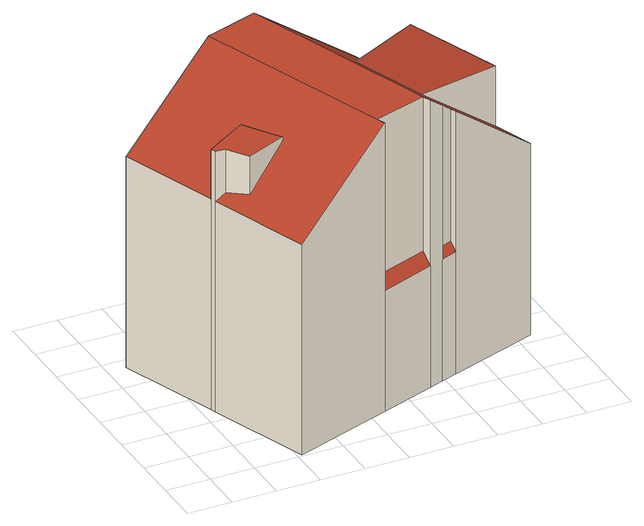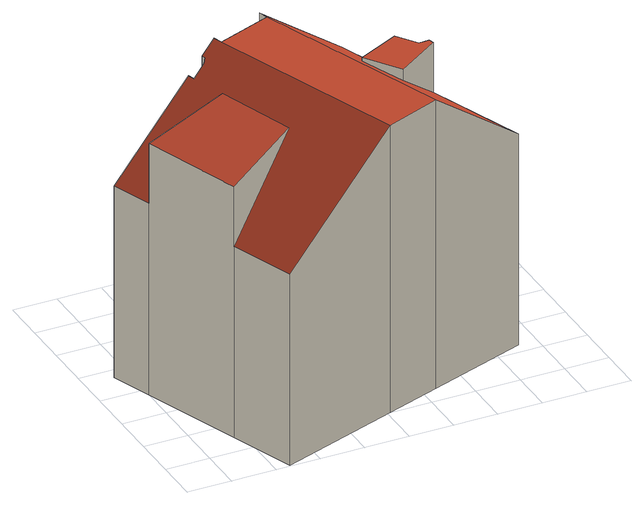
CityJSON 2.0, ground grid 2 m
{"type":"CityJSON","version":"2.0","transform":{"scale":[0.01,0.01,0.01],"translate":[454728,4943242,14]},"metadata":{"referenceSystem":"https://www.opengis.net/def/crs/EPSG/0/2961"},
"CityObjects":{
"building1":{"type":"Building","attributes":{"ADDDATE":848138240,"FCODE":"BLDG","MODDATE":1138071552,"SACC":"IN","SOURCE":"GISS_LEGACY","Shape__Area":260.17,"Shape__Length":65.18,"rf_extrusion_mode":"standard","rf_force_lod11":false,"rf_h_ground":14.87,"rf_h_pc_98p":0,"rf_h_roof_50p":27.09,"rf_h_roof_70p":27.86,"rf_h_roof_max":28.53,"rf_h_roof_min":24.25,"rf_h_roof_ridge":27.24,"rf_is_glass_roof":false,"rf_nodata_frac":0.00759,"rf_nodata_r":0,"rf_pc_select":"PREFERRED_AND_LATEST","rf_pc_year":2026,"rf_pointcloud_unusable":false,"rf_pt_density":15.8,"rf_ridgelines":3,"rf_rmse_lod22":1.5,"rf_roof_planes":11,"rf_roof_type":"slanted","rf_success":true,"rf_t_run":48,"rf_volume_lod22":1585.71},"children":["building1-1"]},
"building1-1":{"type":"BuildingPart","parents":["building1"],"geometry":[{"type":"Solid","lod":"2.2","boundaries":[[[[0,1,2,3,4,5,6,7,8,9,10,11,12,13]],[[14,15,4,3,16]],[[17,18,19,20]],[[21,22,18,17]],[[23,12,11,24]],[[25,13,12,23]],[[24,11,10,26]],[[27,28,26,29]],[[30,31,32]],[[33,34,2,1,31,30]],[[35,36,37,38]],[[39,40,41,42]],[[43,44,40,39]],[[34,33,45]],[[46,47,36,35]],[[48,8,7,22,21]],[[22,7,6,49]],[[50,0,13,25]],[[51,5,4,15]],[[52,49,6,5,51,53]],[[54,55,28,27]],[[20,19,49,52]],[[53,51,47,46]],[[38,37,15,14]],[[42,41,55,54]],[[16,3,2,34]],[[31,1,0,50]],[[44,9,8,48]],[[29,26,10,9,44,43]],[[49,19,18,22]],[[15,37,36,47,51]],[[32,45,33,30]],[[20,25,23,17]],[[44,48,21,17,23,24,26,28,55,41,40]],[[29,43,39,42,54,27]],[[25,20,52,53,46,35,38,14,16,34,45,32,31,50]]]],"semantics":{"surfaces":[{"type":"GroundSurface"},{"type":"WallSurface","on_footprint_edge":true},{"type":"WallSurface","on_footprint_edge":false},{"type":"RoofSurface","rf_azimuth":161.1,"rf_h_roof_50p":21.13,"rf_h_roof_70p":21.13,"rf_h_roof_max":28.4,"rf_h_roof_min":20.93,"rf_slope":52.05},{"type":"RoofSurface","rf_azimuth":161.1,"rf_h_roof_50p":27.17,"rf_h_roof_70p":27.17,"rf_h_roof_max":27.53,"rf_h_roof_min":27.17,"rf_slope":52.05},{"type":"RoofSurface","rf_azimuth":65.98,"rf_h_roof_50p":26.91,"rf_h_roof_70p":27.03,"rf_h_roof_max":27.24,"rf_h_roof_min":26.65,"rf_slope":6.72},{"type":"RoofSurface","rf_azimuth":70.95,"rf_h_roof_50p":28.41,"rf_h_roof_70p":28.42,"rf_h_roof_max":28.67,"rf_h_roof_min":28.37,"rf_slope":1.31},{"type":"RoofSurface","rf_azimuth":250.09,"rf_h_roof_50p":26.94,"rf_h_roof_70p":27.53,"rf_h_roof_max":28.67,"rf_h_roof_min":24.67,"rf_slope":37.33},{"type":"RoofSurface","rf_azimuth":54.43,"rf_h_roof_50p":27.09,"rf_h_roof_70p":27.1,"rf_h_roof_max":27.12,"rf_h_roof_min":27.06,"rf_slope":1.47},{"type":"RoofSurface","rf_azimuth":70.18,"rf_h_roof_50p":26.79,"rf_h_roof_70p":27.4,"rf_h_roof_max":28.5,"rf_h_roof_min":23.68,"rf_slope":37.77}],"values":[[0,1,2,2,1,1,1,2,2,1,2,2,2,2,2,1,1,1,1,1,2,2,2,2,2,1,1,1,1,3,4,5,6,7,8,9]]}}]}
},
"vertices":[
[1333,1390,87],[1439,1093,87],[1600,640,87],[1666,454,87],[1260,309,87],[1186,283,87],[1121,260,87],[873,171,87],[418,9,87],[254,469,87],[246,494,87],[85,944,87],[535,1105,87],[784,1194,87],[1260,309,1324],[1260,309,661],[1666,454,989],[858,212,1444],[858,212,709],[1106,299,713],[1106,299,1438],[873,171,1444],[873,171,654],[535,1105,1444],[85,944,1080],[784,1194,1438],[246,494,1078],[446,624,1307],[446,624,1256],[246,494,1313],[1439,1093,1267],[1439,1093,987],[1073,849,1318],[1600,640,1271],[1600,640,988],[1194,317,1369],[1194,317,698],[1249,339,701],[1249,339,1323],[300,468,1312],[300,468,1110],[364,376,1132],[364,376,1312],[254,469,1313],[254,469,1078],[1196,492,1322],[1182,301,1382],[1182,301,683],[418,9,1076],[1121,260,658],[1333,1390,986],[1186,283,659],[1121,260,1438],[1186,283,1384],[553,463,1307],[553,463,1290]
]}
